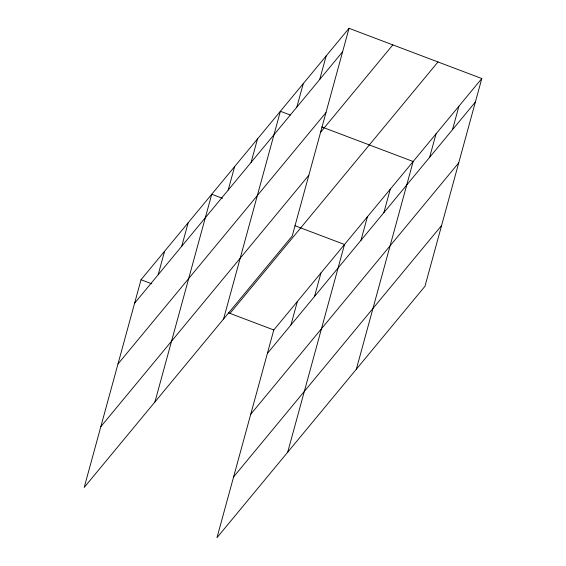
<?xml version="1.0" encoding="UTF-8"?>
<svg xmlns="http://www.w3.org/2000/svg" width="566" height="566" viewBox="0 0 566 566"><rect width="100%" height="100%" fill="white"/><g stroke="black" fill="none" stroke-linecap="round" stroke-linejoin="round"><path stroke-width="0.85" d="M349.031 28.3L141.026 279.731L84.2 487.46L292.205 236.029L349.031 28.3L481.8 78.54L424.974 286.269L216.969 537.7L273.795 329.971L481.8 78.54M158.176 274.729L164.6 251.24M181.75 246.231L188.174 222.742M154.921 401.973L211.748 194.244L222.495 198.312M228.204 190.077L234.628 166.588M251.085 162.421L257.509 138.932M223.563 319.005L280.389 111.276L290.316 115.025M296.846 107.108L303.27 83.612M319.726 79.452L326.15 55.956M290.945 324.969L297.369 301.473M314.519 296.471L320.943 272.975M287.691 452.213L344.517 244.484L294.957 225.728M360.974 240.317L367.398 216.828M383.854 212.66L390.278 189.164M356.332 369.237L413.159 161.508L321.721 126.911M429.615 157.341L436.039 133.852M452.496 129.685L458.92 106.196M134.602 303.227L342.607 51.789M117.969 364.023L325.974 112.592M320.299 132.571L392.846 44.877M100.833 426.665L308.838 175.234M229.98 313.394L437.985 61.956M267.371 353.46L475.376 102.029M250.738 414.262L458.743 162.824M233.595 476.905L441.607 225.466M141.026 279.731L151.773 283.799M228.339 312.772L273.795 329.971"/></g></svg>
